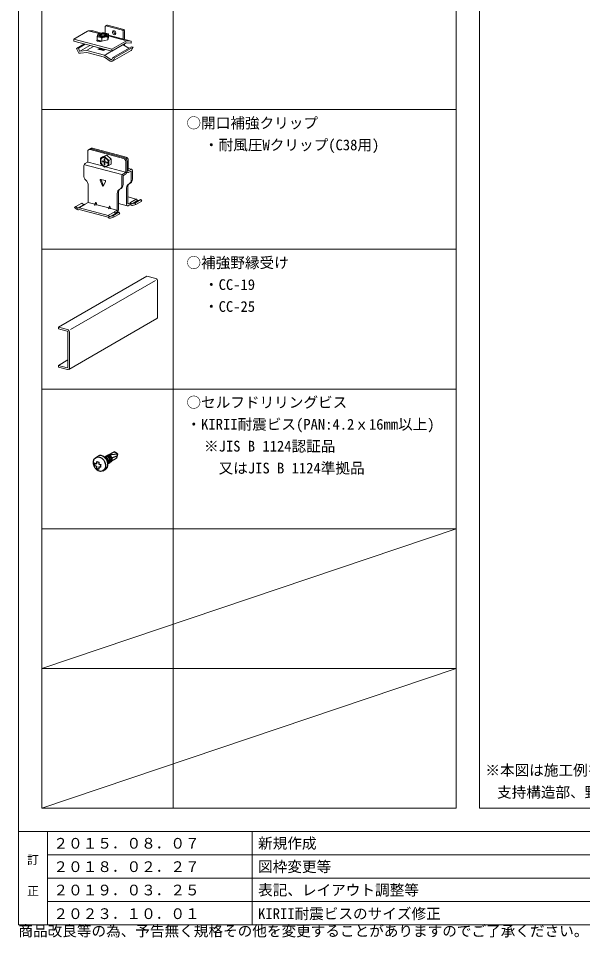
# Model space of a CAD drawing. Units: millimetres on the paper. Extents: x -195 to 195, y -140 to 138.
# Drawn here: x -195 to -98.5, y -139.7 to 17.6 of the extents above; entities that cross this region are included whole.
import ezdxf
from ezdxf.enums import TextEntityAlignment as Align

# ---------------------------------------------------------------- set-up
doc = ezdxf.new("R2010")
doc.units = ezdxf.units.MM
for name, color, linetype, lineweight in [('0-2_野縁受け', 3, 'Continuous', 18), ('0-A_クリップ', 7, 'Continuous', 18), ('0-C_ビス・アンカーボルト', 2, 'Continuous', 25), ('F-3_野縁', 3, 'Continuous', 18)]:
    doc.layers.add(name, color=color, linetype=linetype, lineweight=lineweight)
doc.layers.add('0-6_文字', color=7, linetype='Continuous')
doc.layers.add('F-6_文字', color=7, linetype='Continuous')
doc.styles.add('ＭＳ ゴシック', font='')
doc.styles.get('ＭＳ ゴシック').set_extended_font_data('MS Gothic')

msp = doc.modelspace()

# ---------------------------------------------------------------- linework, layer by layer
at = {"layer": '0-2_野縁受け'}
for p, q in [((-188.149, -35.211), (-173.058, -26.497)), ((-171.493, -26.917), (-173.058, -26.497)), ((-186.104, -35.617), (-171.562, -27.221)), ((-171.18, -33.48), (-171.18, -27.36)), ((-186.399, -42.45), (-171.308, -33.736)), ((-188.149, -35.211), (-188.149, -35.427)), ((-188.149, -35.499), (-186.647, -35.901)), ((-186.522, -36.079), (-186.522, -42.055)), ((-186.272, -42.194), (-186.272, -36.074)), ((-188.149, -41.763), (-186.522, -40.823)), ((-188.149, -41.835), (-188.149, -42.051))]:
    msp.add_line(p, q, dxfattribs=at)
for points in [[(-186.585, -35.63), (-188.149, -35.211), (-188.149, -35.499)], [(-186.585, -42.47), (-188.149, -42.051), (-188.149, -41.763), (-186.647, -42.165)]]:
    msp.add_lwpolyline(points, dxfattribs=at)
for centre, major_axis, start_param, end_param in [((-171.493, -27.277), (0.175, -0.346), 0.9790195, 2.5498158), ((-171.493, -33.397), (0.175, -0.346), 0.0419556, 0.9790195), ((-186.647, -36.045), (0.07, -0.138), 0.9790195, 2.5498158), ((-186.585, -35.99), (0.175, -0.346), 0.9790195, 2.5498158), ((-186.647, -42.021), (0.07, -0.138), 5.6914085, 7.2622048), ((-186.585, -42.11), (0.175, -0.346), 5.6914085, 7.2622048)]:
    msp.add_ellipse(centre, major_axis=major_axis, ratio=0.751651, start_param=start_param, end_param=end_param, dxfattribs=at)
at = {"layer": '0-A_クリップ'}
for p, q in [((-180.151, 15.122), (-180.151, 16.209)), ((-180.098, 16.315), (-179.859, 16.453)), ((-180.021, 16.324), (-177.217, 15.573)), ((-179.782, 16.462), (-176.978, 15.711)), ((-183.157, 15.446), (-185.536, 14.072)), ((-182.908, 15.505), (-182.21, 15.467)), ((-182.832, 15.456), (-181.161, 15.008)), ((-182.21, 15.467), (-180.824, 15.096)), ((-181.532, 14.458), (-181.532, 13.933)), ((-181.381, 14.911), (-181.335, 14.937)), ((-180.705, 14.236), (-180.705, 14.087)), ((-180.474, 15.141), (-180.317, 15.141)), ((-179.719, 14.455), (-179.719, 13.93)), ((-179.562, 14.371), (-179.719, 13.93)), ((-179.562, 14.896), (-179.562, 14.371)), ((-179.562, 14.758), (-175.69, 13.72)), ((-179.443, 14.548), (-176.69, 13.811)), ((-177.104, 15.528), (-176.909, 15.64)), ((-177.087, 14.095), (-177.087, 15.388)), ((-176.848, 15.526), (-176.848, 14.03)), ((-185.536, 14.072), (-179.016, 12.325)), ((-185.536, 13.727), (-185.536, 14.072)), ((-185.536, 13.727), (-179.016, 11.98)), ((-183.715, 13.24), (-185.042, 12.474)), ((-184.744, 12.51), (-183.555, 13.197)), ((-184.393, 12.049), (-182.77, 12.986)), ((-183.181, 12.209), (-182.132, 12.815)), ((-181.532, 13.933), (-180.705, 13.711)), ((-181.439, 13.723), (-181.22, 13.849)), ((-180.705, 14.087), (-180.705, 13.711)), ((-179.719, 13.93), (-180.705, 13.711)), ((-176.637, 13.699), (-179.016, 12.325)), ((-176.541, 13.409), (-179.016, 11.98)), ((-178.833, 10.926), (-175.663, 12.756)), ((-175.37, 12.693), (-178.54, 10.863)), ((-177.052, 13.114), (-176.119, 12.493)), ((-176.848, 13.232), (-176.848, 12.979)), ((-176.499, 13.419), (-175.69, 13.375)), ((-176.388, 13.758), (-175.69, 13.72)), ((-175.69, 13.72), (-175.69, 13.375)), ((-175.663, 12.756), (-175.37, 12.693)), ((-175.578, 12.289), (-175.37, 12.693)), ((-184.744, 12.51), (-185.042, 12.474)), ((-184.8, 11.874), (-185.042, 12.474)), ((-184.549, 12.026), (-184.744, 12.51)), ((-184.469, 11.979), (-183.321, 12.129)), ((-184.404, 11.643), (-183.321, 11.784)), ((-180.256, 11.308), (-183.321, 12.129)), ((-180.256, 10.963), (-183.321, 11.784)), ((-181.394, 12.359), (-181.089, 12.536)), ((-181.394, 12.359), (-180.416, 12.097)), ((-181.044, 12.524), (-181.218, 12.423)), ((-181.218, 12.423), (-181.218, 12.312)), ((-180.436, 12.213), (-180.262, 12.314)), ((-180.416, 12.097), (-180.111, 12.274)), ((-179.12, 10.551), (-180.256, 11.308)), ((-180.12, 11.386), (-179.067, 11.994)), ((-179.016, 11.98), (-179.016, 12.325)), ((-178.894, 10.306), (-175.724, 12.136)), ((-179.289, 10.318), (-180.256, 10.963)), ((-179.012, 10.579), (-178.833, 10.926)), ((-178.833, 10.926), (-178.54, 10.863)), ((-178.748, 10.459), (-178.54, 10.863)), ((-182.972, -4.847), (-182.556, -4.607)), ((-182.532, -4.701), (-176.795, -6.239)), ((-182.324, -4.581), (-176.587, -6.119)), ((-183.131, -5.167), (-183.131, -6.892)), ((-182.74, -4.821), (-177.003, -6.359)), ((-180.978, -6.298), (-180.261, -6.04)), ((-180.978, -6.298), (-180.589, -6.073)), ((-180.261, -6.04), (-179.871, -5.815)), ((-183.822, -7.741), (-183.822, -9.166)), ((-183.639, -7.415), (-177.302, -9.113)), ((-183.183, -6.997), (-183.563, -7.216)), ((-183.068, -6.983), (-180.427, -7.691)), ((-180.978, -7.198), (-180.978, -6.298)), ((-180.261, -7.84), (-180.978, -7.198)), ((-180.326, -6.848), (-180.691, -6.75)), ((-180.326, -6.998), (-180.675, -6.904)), ((-180.326, -6.848), (-180.326, -6.402)), ((-180.326, -6.998), (-180.326, -7.423)), ((-179.544, -7.582), (-180.261, -7.84)), ((-180.196, -6.882), (-180.196, -6.457)), ((-180.196, -6.882), (-179.847, -6.976)), ((-180.196, -7.032), (-179.831, -7.13)), ((-180.196, -7.032), (-180.196, -7.478)), ((-180.095, -7.78), (-176.683, -8.694)), ((-179.544, -6.682), (-179.154, -6.457)), ((-179.544, -7.582), (-179.154, -7.357)), ((-176.611, -6.914), (-176.611, -8.639)), ((-176.403, -6.794), (-176.403, -8.519)), ((-176.196, -6.674), (-176.196, -8.399)), ((-177.095, -9.368), (-177.095, -10.793)), ((-176.663, -8.744), (-177.043, -8.963)), ((-176.663, -9.044), (-177.043, -9.263)), ((-176.196, -8.049), (-175.633, -8.2)), ((-175.764, -8.225), (-176.144, -8.444)), ((-176.144, -8.744), (-175.764, -8.525)), ((-175.712, -8.57), (-175.712, -9.567)), ((-175.505, -8.45), (-175.505, -9.869)), ((-183.04, -13.8), (-183.04, -10.986)), ((-180.64, -11.016), (-181.011, -10.08)), ((-180.154, -10.149), (-180.895, -9.95)), ((-180.46, -11.024), (-180.867, -9.997)), ((-180.462, -11.024), (-180.092, -10.287)), ((-177.302, -9.488), (-177.302, -10.913)), ((-177.302, -10.491), (-177.302, -10.904)), ((-175.712, -9.572), (-175.712, -9.985)), ((-178.085, -15.128), (-178.085, -12.353)), ((-177.877, -15.008), (-177.877, -12.233)), ((-176.495, -14.21), (-176.495, -11.39)), ((-176.287, -14.09), (-176.287, -11.275)), ((-183.852, -14.229), (-184.147, -13.98)), ((-183.092, -13.905), (-183.56, -14.175)), ((-183.04, -13.875), (-181.899, -14.181)), ((-181.773, -13.961), (-181.948, -14.316)), ((-181.751, -13.914), (-181.899, -14.181)), ((-181.724, -13.915), (-181.573, -14.268)), ((-177.877, -14.055), (-176.366, -14.459)), ((-174.848, -13.321), (-176.287, -12.935)), ((-175.871, -13.925), (-176.235, -14.135)), ((-175.871, -13.925), (-175.871, -14.225)), ((-175.642, -14.118), (-175.871, -13.925)), ((-175.833, -13.903), (-174.865, -13.344)), ((-175.571, -14.133), (-175.089, -13.985)), ((-175.541, -14.105), (-174.619, -13.572)), ((-175.089, -13.985), (-174.05, -13.385)), ((-175.089, -13.985), (-174.931, -14.236)), ((-173.892, -13.636), (-174.931, -14.236)), ((-174.819, -13.336), (-174.602, -13.518)), ((-174.532, -13.533), (-174.05, -13.385)), ((-174.05, -13.385), (-173.892, -13.636)), ((-184.953, -15.076), (-185.381, -14.716)), ((-184.891, -14.829), (-185.186, -14.58)), ((-184.661, -14.794), (-184.821, -14.843)), ((-184.79, -14.815), (-183.84, -14.267)), ((-184.619, -15.081), (-184.742, -15.119)), ((-184.578, -15.081), (-179.66, -16.399)), ((-184.541, -14.741), (-183.593, -14.195)), ((-184.536, -14.792), (-179.644, -16.103)), ((-183.781, -14.243), (-183.56, -14.175)), ((-181.959, -14.333), (-181.899, -14.181)), ((-181.942, -14.353), (-181.573, -14.268)), ((-181.573, -14.268), (-179.552, -14.81)), ((-179.612, -14.962), (-179.552, -14.81)), ((-179.426, -14.59), (-179.601, -14.945)), ((-179.596, -16.076), (-178.637, -15.522)), ((-179.595, -14.982), (-179.226, -14.897)), ((-179.404, -14.543), (-179.552, -14.81)), ((-179.377, -14.544), (-179.226, -14.897)), ((-179.226, -14.897), (-178.147, -15.186)), ((-178.861, -16.163), (-177.822, -15.563)), ((-178.137, -15.233), (-178.604, -15.503)), ((-178.375, -15.696), (-178.604, -15.503)), ((-178.137, -15.533), (-178.393, -15.681)), ((-178.305, -15.711), (-177.822, -15.563)), ((-177.822, -15.563), (-177.664, -15.814)), ((-175.871, -14.225), (-176.235, -14.435)), ((-175.704, -14.366), (-175.871, -14.225)), ((-175.493, -14.409), (-174.931, -14.236)), ((-179.414, -16.296), (-179.644, -16.103)), ((-179.631, -16.414), (-179.477, -16.544)), ((-179.344, -16.311), (-178.861, -16.163)), ((-179.313, -16.283), (-178.391, -15.75)), ((-179.266, -16.587), (-178.704, -16.414)), ((-178.861, -16.163), (-178.704, -16.414)), ((-177.664, -15.814), (-178.704, -16.414))]:
    msp.add_line(p, q, dxfattribs=at)
for points in [[(-181.218, 12.423), (-180.436, 12.213), (-180.436, 12.103)], [(-180.589, -6.073), (-179.871, -5.815), (-179.154, -6.457), (-179.154, -7.357)], [(-180.261, -6.04), (-179.544, -6.682), (-179.544, -7.582)], [(-185.381, -14.716), (-185.186, -14.58), (-184.147, -13.98)]]:
    msp.add_lwpolyline(points, dxfattribs=at)
for centre, radius, start, end in [((-182.932, 15.056), 0.45, 86.9018, 120), ((-176.412, 13.309), 0.45, 86.9018, 120), ((-176.503, 13.344), 0.075, 86.9018, 120), ((-184.452, 12.015), 0.375, 201.98834, 277.40662), ((-184.479, 12.054), 0.075, 201.98834, 277.40662), ((-175.911, 12.461), 0.375, 300, 332.73822), ((-179.081, 10.631), 0.375, 236.34062, 332.73822), ((-179.078, 10.613), 0.075, 236.34062, 332.73822), ((-182.528, -9.178), 1.294, 179.426, 223.66702), ((-180.92, -10.044), 0.0975, 75, 201.59334), ((-180.776, -9.961), 0.0975, 176.7981, 201.59334), ((-180.179, -10.243), 0.0975, 333.32765, 75), ((-177.922, -10.84), 0.829, 288.4246, 3.31499), ((-178.081, -10.97), 0.781, 302.60826, 4.18634), ((-176.332, -9.921), 0.829, 288.4246, 3.31499), ((-176.491, -10.05), 0.781, 302.60826, 4.18634), ((-180.549, -10.98), 0.0975, 201.59334, 333.32765), ((-181.738, -13.921), 0.015, 23.15273, 150.98053), ((-175.593, -14.061), 0.075, 229.86567, 287.07718), ((-174.868, -13.393), 0.075, 49.86567, 75), ((-174.554, -13.461), 0.075, 229.86567, 287.07718), ((-184.808, -14.904), 0.225, 229.86567, 287.07718), ((-184.843, -14.772), 0.075, 229.86567, 287.07718), ((-184.595, -15.009), 0.225, 75, 107.07718), ((-184.597, -15.153), 0.075, 75, 107.07718), ((-183.803, -14.172), 0.075, 229.86567, 287.07718), ((-181.945, -14.339), 0.015, 158.37667, 282.96018), ((-179.598, -14.967), 0.015, 158.37667, 282.96018), ((-179.391, -14.55), 0.015, 23.15273, 150.98053), ((-178.327, -15.639), 0.075, 229.86567, 287.07718), ((-175.559, -14.194), 0.225, 229.86567, 287.07718), ((-179.679, -16.471), 0.075, 49.86567, 75), ((-179.332, -16.372), 0.225, 229.86567, 287.07718), ((-179.366, -16.239), 0.075, 229.86567, 287.07718)]:
    msp.add_arc(centre, radius, start, end, dxfattribs=at)
for centre, major_axis, ratio, start_param, end_param in [((-180.021, 16.174), (-0.073, 0.144), 0.751651, 5.6914085, 7.2622048), ((-179.782, 16.312), (-0.073, 0.144), 0.751651, 5.6914085, 6.3251409), ((-181.454, 14.678), (-0.075, -0.233), 0.098384, 3.2499842, 5.9872244), ((-181.119, 14.347), (-0.413, 0.114), 0.168925, 3.1882531, 6.3298458), ((-180.547, 14.752), (0.871, 0.063), 0.435527, 3.0733758, 3.5753805), ((-180.882, 15.008), (-0.493, -0.112), 0.144761, 3.7063553, 5.8459813), ((-180.524, 14.734), (0.396, -0.009), 0.474, 1.5365587, 6.7586014), ((-180.524, 14.668), (0.396, -0.009), 0.474, 2.9759185, 3.8940655), ((-180.524, 14.541), (0.396, -0.009), 0.474, 2.8085353, 3.0278908), ((-180.524, 14.67), (0.357, -0.012), 0.4807, 3.3063073, 4.1280319), ((-180.524, 14.604), (0.357, -0.012), 0.4807, 3.3063073, 3.5045983), ((-180.547, 14.752), (0.871, 0.063), 0.435527, 4.3079777, 4.707621), ((-180.212, 14.346), (-0.493, -0.112), 0.144761, 6.1511271, 6.2503338), ((-180.212, 14.346), (-0.493, -0.112), 0.144761, 3.1087411, 6.1511271), ((-179.975, 15.007), (-0.413, 0.114), 0.168925, 3.1882531, 5.7322316), ((-180.524, 14.67), (0.357, -0.012), 0.4807, 6.0232964, 6.1993109), ((-180.524, 14.668), (0.396, -0.009), 0.474, 6.1850237, 6.4705969), ((-180.547, 14.752), (0.871, 0.063), 0.435527, 5.5008768, 5.9036864), ((-180.547, 14.752), (0.871, 0.063), 0.435527, 0.1532091, 0.5462857), ((-179.64, 14.676), (0.075, 0.233), 0.098384, 5.9872244, 9.128817), ((-178.38, 15.299), (-0.164, 0.324), 0.751651, 0.5719019, 2.6536019), ((-177.217, 15.423), (-0.073, 0.144), 0.751651, 4.1206122, 5.6914085), ((-176.978, 15.561), (-0.073, 0.144), 0.751651, 4.1206122, 5.6914085), ((-181.029, 13.919), (0.583, 0.042), 0.410193, 2.581317, 5.1758564), ((-180.524, 13.781), (0.396, -0.009), 0.474, 3.2567168, 3.6518539), ((-180.524, 13.654), (0.396, -0.009), 0.474, 2.8085353, 2.9972203), ((-180.524, 12.513), (0.396, -0.009), 0.474, 3.3198812, 5.1557067), ((-182.532, -5.151), (-0.218, 0.432), 0.751651, 5.6914085, 6.3251409), ((-182.324, -5.031), (-0.218, 0.432), 0.751651, 5.6914085, 6.3251409), ((-182.74, -5.271), (-0.218, 0.432), 0.751651, 5.6914085, 7.2622048), ((-176.795, -6.689), (-0.218, 0.432), 0.751651, 4.1206122, 5.6914085), ((-176.587, -6.569), (-0.218, 0.432), 0.751651, 4.1206122, 5.6914085), ((-183.563, -7.591), (-0.141, -0.396), 0.550454, 3.7155639, 5.2863602), ((-183.183, -6.922), (-0.0282, -0.0793), 0.550454, 0.5739712, 2.1447675), ((-180.261, -6.94), (-0.262, 0.519), 0.65557, 0.8959103, 1.1852374), ((-180.261, -6.94), (-0.262, 0.519), 0.65557, 5.4742572, 5.7789525), ((-180.261, -6.94), (-0.262, 0.519), 0.65557, 2.3326645, 2.6373598), ((-180.261, -6.94), (-0.262, 0.519), 0.65557, 4.037503, 4.32683), ((-177.003, -6.809), (-0.218, 0.432), 0.751651, 4.1206122, 5.6914085), ((-177.043, -9.338), (-0.141, -0.396), 0.550454, 3.7155639, 5.2863602), ((-177.043, -9.338), (-0.0282, -0.0793), 0.550454, 3.7155639, 5.2863602), ((-176.663, -8.669), (-0.141, -0.396), 0.550454, 0.5739712, 2.1447675), ((-176.663, -8.669), (-0.0282, -0.0793), 0.550454, 0.5739712, 2.1447675), ((-176.144, -8.369), (-0.141, -0.396), 0.550454, 5.2863602, 6.8571565), ((-176.144, -8.369), (-0.0282, -0.0793), 0.550454, 5.2863602, 6.8571565), ((-175.764, -8.6), (-0.141, -0.396), 0.550454, 2.1447675, 3.7155639), ((-175.764, -8.6), (-0.0282, -0.0793), 0.550454, 2.1447675, 3.7155639), ((-183.822, -10.776), (-0.436, 0.864), 0.751651, 4.1206122, 5.216214), ((-175.712, -11.604), (-0.436, 0.864), 0.751651, 6.1637721, 7.2622048), ((-175.505, -11.484), (-0.436, 0.864), 0.751651, 0.207544, 0.9790195), ((-177.302, -12.523), (-0.436, 0.864), 0.751651, 6.1637721, 7.3055811), ((-177.095, -12.403), (-0.436, 0.864), 0.751651, 0.207544, 1.0223958), ((-183.092, -13.83), (-0.0282, -0.0793), 0.550454, 0.5739712, 2.1447675), ((-176.235, -14.06), (-0.0282, -0.0793), 0.550454, 5.2863602, 6.8571565), ((-178.137, -15.158), (-0.141, -0.396), 0.550454, 0.5739712, 2.1447675), ((-178.137, -15.158), (-0.0282, -0.0793), 0.550454, 0.5739712, 2.1447675), ((-176.235, -14.06), (-0.141, -0.396), 0.550454, 5.2863602, 6.8571565)]:
    msp.add_ellipse(centre, major_axis=major_axis, ratio=ratio, start_param=start_param, end_param=end_param, dxfattribs=at)
for centre, major_axis, ratio in [((-180.547, 14.752), (0.667, 0.048), 0.410193), ((-180.547, 14.752), (0.533, 0.039), 0.410193), ((-180.524, 14.773), (0.356, 0.026), 0.4101), ((-178.619, 15.161), (-0.164, 0.324), 0.751651), ((-180.261, -6.94), (-0.364, 0.72), 0.751651)]:
    msp.add_ellipse(centre, major_axis=major_axis, ratio=ratio, dxfattribs=at)
at = {"layer": '0-C_ビス・アンカーボルト'}
for p, q in [((-179.574, -57.09), (-178.628, -56.544)), ((-181.759, -57.533), (-181.344, -57.293)), ((-179.018, -58.109), (-178.236, -57.658)), ((-179.001, -57.593), (-178.12, -57.223)), ((-178.024, -56.865), (-178.236, -57.658)), ((-180.524, -59.798), (-180.108, -59.558))]:
    msp.add_line(p, q, dxfattribs=at)
msp.add_lwpolyline([(-179.574, -57.09), (-178.024, -56.865), (-178.628, -56.544)], dxfattribs=at)
msp.add_ellipse((-181.142, -58.665), major_axis=(-0.582, 1.152), ratio=0.751651, dxfattribs=at)
for centre, major_axis, ratio, start_param, end_param in [((-180.726, -58.425), (-0.582, 1.152), 0.751651, 3.1835482, 6.3251409), ((-180.102, -58.065), (-0.291, 0.576), 0.751651, 3.4562962, 6.0523929), ((-179.791, -57.885), (-0.291, 0.576), 0.751651, 2.8035987, 6.7050904), ((-180.102, -58.065), (-0.25, 0.496), 0.711398, 3.6477732, 5.8682448), ((-179.791, -57.885), (-0.25, 0.496), 0.711398, 2.9454671, 6.5653629), ((-179.479, -57.705), (-0.291, 0.576), 0.751651, 2.8035987, 6.7050904), ((-179.479, -57.705), (-0.25, 0.496), 0.711398, 2.9454671, 6.5653629), ((-181.663, -58.525), (-0.049, -1.213), 0.253697, 4.6648812, 5.0137783), ((-181.142, -58.875), (-1.088, 0.228), 0.222648, 0.7501997, 1.1510824), ((-181.142, -58.455), (-1.088, 0.228), 0.222648, 0.7551445, 1.1510824), ((-181.324, -58.616), (-0.049, -1.213), 0.253697, 4.3757664, 4.6957083), ((-181.324, -58.616), (-0.049, -1.213), 0.253697, 5.0475199, 5.4322181), ((-181.142, -58.065), (-1.088, 0.228), 0.222648, 1.184469, 1.5334507), ((-181.142, -59.265), (-1.088, 0.228), 0.222648, 1.1947384, 1.5418336), ((-180.959, -58.714), (-0.049, -1.213), 0.253697, 4.3732885, 4.6957083), ((-181.142, -58.455), (-1.088, 0.228), 0.222648, 1.502894, 1.8170259), ((-181.142, -58.875), (-1.088, 0.228), 0.222648, 1.502894, 1.8147191), ((-180.959, -58.714), (-0.049, -1.213), 0.253697, 5.0475199, 5.4279386), ((-180.62, -58.805), (-0.049, -1.213), 0.253697, 4.6737648, 5.0241473)]:
    msp.add_ellipse(centre, major_axis=major_axis, ratio=ratio, start_param=start_param, end_param=end_param, dxfattribs=at)
at = {"layer": 'F-3_野縁'}
for p, q in [((-191, 121.5), (-191, -117.5)), ((-120.125, -117.5), (-120.125, 121.5)), ((-191, 2), (-120.125, 2)), ((-191, -21.9), (-120.125, -21.9)), ((-191, -45.8), (-120.125, -45.8)), ((-191, -69.7), (-120.125, -69.7)), ((-191, -93.6), (-120.125, -69.7)), ((-191, -93.6), (-120.125, -93.6)), ((-120.125, -93.6), (-191, -117.5)), ((-191, -117.5), (-120.125, -117.5)), ((-195, -121.5), (195, -121.5))]:
    msp.add_line(p, q, dxfattribs=at)
at = {"layer": 'F-3_野縁', "color": 4, "lineweight": 9}
for p, q in [((-168.5, -81), (-168.5, -117.5)), ((-190, -121.5), (-190, -137.5)), ((-190, -121.5), (-190, -137.5)), ((-155, -121.5), (-155, -137.5)), ((-190, -125.5), (-75, -125.5)), ((-190, -129.5), (-75, -129.5)), ((-190, -133.5), (-75, -133.5))]:
    msp.add_line(p, q, dxfattribs=at)
at = {"layer": 'F-3_野縁'}
for points in [[(-195, 137.5), (-195, -137.5), (195, -137.5)], [(191, -117.5), (-116.125, -117.5), (-116.125, 121.267)]]:
    msp.add_lwpolyline(points, dxfattribs=at)
at = {"layer": 'F-3_野縁', "color": 4, "lineweight": 9}
msp.add_lwpolyline([(-168.5, 121.5), (-168.5, 99), (-168.5, 76.5), (-168.5, 54), (-168.5, 31.5), (-168.5, 9), (-168.5, -13.5), (-168.5, -36), (-168.5, -58.5), (-168.5, -81)], dxfattribs=at)

# ---------------------------------------------------------------- texts
at = {"layer": '0-6_文字', "style": 'ＭＳ ゴシック'}
for s, p in [('○開口補強クリップ', (-166.25, -1.75)), ('・耐風圧Wクリップ(C38用)', (-163.25, -5.5)), ('○補強野縁受け', (-166.25, -25.65)), ('・CC-19', (-163.25, -29.4)), ('・CC-25', (-163.25, -33.15)), ('○セルフドリリングビス', (-166.25, -49.55)), ('・KIRII耐震ビス(PAN:4.2ｘ16mm以上)', (-166.25, -53.3)), ('※JIS B 1124認証品', (-163.25, -57.05)), ('\u3000又はJIS B 1124準拠品', (-163.25, -60.8))]:
    msp.add_text(s, height=1.833, dxfattribs=at).set_placement(p, align=Align.BOTTOM_LEFT)
at = {"layer": 'F-6_文字', "style": 'ＭＳ ゴシック'}
for s, height, p in [('※本図は施工例を示しています。', 1.833, (-115.125, -112.5)), ('支持構造部、野縁の施工ピッチは特記もしくは設計者や監理者の指示にしたがってください。', 1.833, (-113.125, -116.268)), ('２０１５．０８．０７', 1.833, (-189, -125)), ('新規作成', 1.833, (-154, -125)), ('訂', 1.466, (-193.5, -127.546)), ('２０１８．０２．２７', 1.833, (-189, -129)), ('図枠変更等', 1.833, (-154, -129)), ('表記、レイアウト調整等', 1.833, (-154, -133)), ('正', 1.466, (-193.5, -132.881)), ('２０１９．０３．２５', 1.833, (-189, -133)), ('２０２３．１０．０１', 1.833, (-189, -137.044)), ('KIRII耐震ビスのサイズ修正', 1.833, (-154, -137.044)), ('商品改良等の為、予告無く規格その他を変更することがありますのでご了承ください。', 1.833, (-195, -140))]:
    msp.add_text(s, height=height, dxfattribs=at).set_placement(p, align=Align.BOTTOM_LEFT)

doc.saveas('drawing.dxf')
